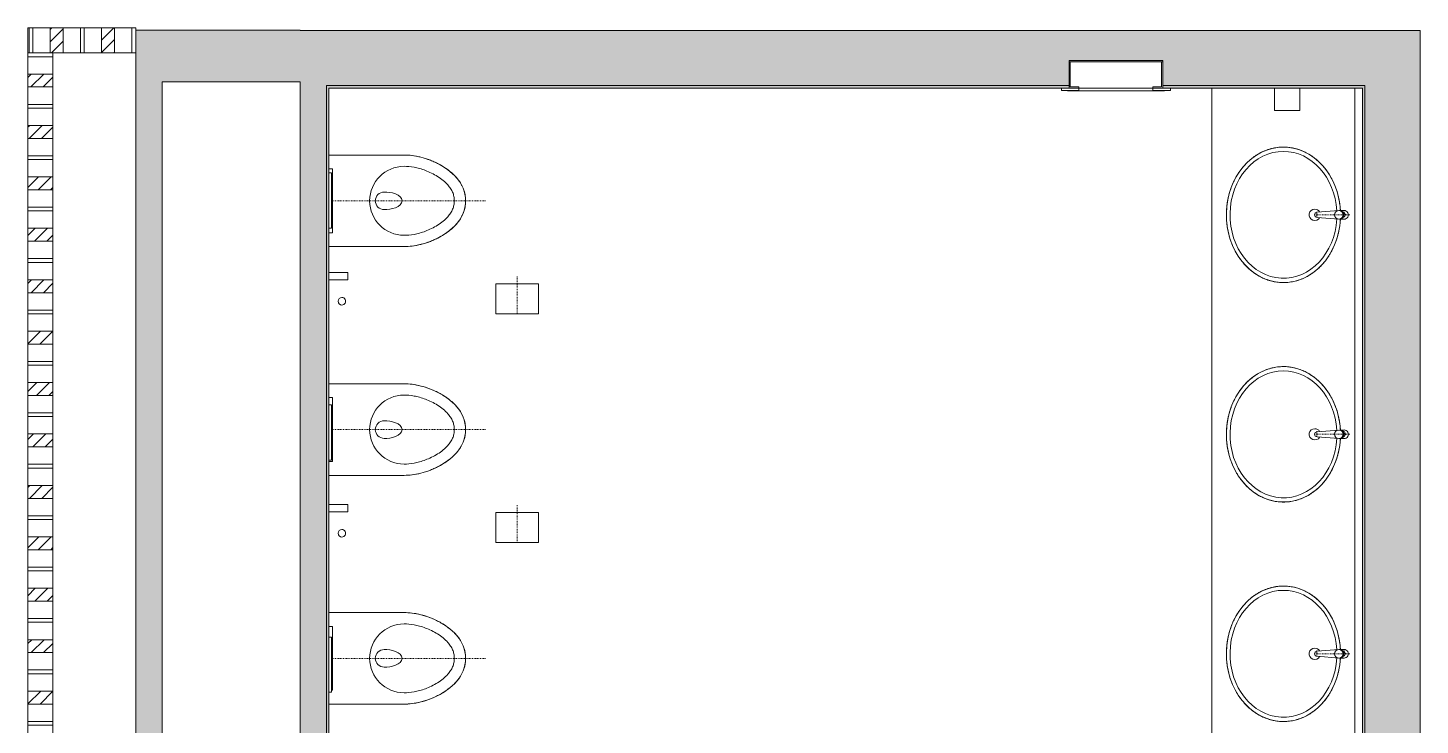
# Model space of a CAD drawing. Header units: millimetres. Extents: x -32090 to 18410, y 18847 to 76047.
# Drawn here: x -10725 to -5175, y 28302 to 31082 of the extents above; entities that cross this region are included whole.
import ezdxf

# ---------------------------------------------------------------- set-up
doc = ezdxf.new("R2010")
doc.units = ezdxf.units.MM
doc.linetypes.add('Dash', pattern=[6.35, 3.175, -3.175])
for name, color, linetype, lineweight in [('A-GLAZ-CURT', 52, 'Continuous', 5), ('A-GLAZ-CWMG', 51, 'Continuous', 5), ('A-WALL', 113, 'Continuous', 5), ('A-WALL-PATT', 111, 'Continuous', 5), ('P-SANR-FIXT', 6, 'Continuous', 5), ('P-SANR-FIXT-HDLN', 131, 'Dash', 5)]:
    doc.layers.add(name, color=color, linetype=linetype, lineweight=lineweight)

# ---------------------------------------------------------------- blocks, each defined once
blk = doc.blocks.new('TOTO-WC-WH - TOILET-V31-1st Traffic Floor Plan - Pedestrian')
at = {"layer": 'P-SANR-FIXT', "color": 7}
for p, q in [((-182.5, -300), (-182.5, 0)), ((-182.5, 0), (-182.5, -300)), ((-127.5, -11), (-127.5, -15)), ((127.5, -15), (-127.5, -15)), ((127.5, -15), (127.5, 0)), ((182.5, 0), (182.5, -300)), ((182.5, 0), (182.5, -300))]:
    blk.add_line(p, q, dxfattribs=at)
for centre, radius in [((0, -300), 137.5), ((0, -220.2), 35)]:
    blk.add_arc(centre, radius, 360, 180, dxfattribs=at)
for points, knots in [([(-35, -220.2), (-36, -233.8), (-30.7, -267.6), (-12.3, -292), (0, -292)], [0, 0, 0, 0, 0.0856719, 0.1699366, 0.1699366, 0.1699366, 0.1699366]), ([(35, -220.2), (36, -233.8), (30.7, -267.6), (12.3, -292), (0, -292)], [0, 0, 0, 0, 0.0856719, 0.1699366, 0.1699366, 0.1699366, 0.1699366]), ([(0, -545), (-8.6, -544.9), (-25, -543.5), (-43.9, -538), (-58, -531.9), (-68.1, -526.5), (-77.7, -520.3), (-89.9, -511.2), (-104, -498.3), (-119, -481), (-132.3, -462.4), (-143.9, -443.1), (-153.7, -423.7), (-164.7, -398.1), (-174.6, -366.9), (-181.2, -331.6), (-182.5, -310.1), (-182.5, -300)], [-1, -1, -1, -1, -0.9375, -0.875, -0.84375, -0.8125, -0.78125, -0.75, -0.6875, -0.625, -0.5625, -0.5, -0.4375, -0.375, -0.25, -0.125, 0, 0, 0, 0]), ([(-182.5, -300), (-182.5, -338.1), (-163, -438.6), (-72.5, -545), (0, -545)], [0, 0, 0, 0, 0.3064, 0.6503698, 0.6503698, 0.6503698, 0.6503698]), ([(-137.5, -300), (-137.5, -311.9), (-135.8, -332), (-129, -361.7), (-121.4, -385), (-111, -409.1), (-97.6, -433.6), (-81.6, -456.1), (-65.1, -473.5), (-49.1, -485.8), (-34, -493.8), (-18.1, -498.8), (-6.3, -500), (0, -500)], [0, 0, 0, 0, 0.118249, 0.1773736, 0.2364981, 0.2956226, 0.3547471, 0.4138717, 0.4729962, 0.5173396, 0.561683, 0.6060264, 0.6503698, 0.6503698, 0.6503698, 0.6503698]), ([(182.5, -300), (182.5, -310.1), (181.2, -331.6), (174.6, -366.9), (164.7, -398.1), (153.7, -423.7), (143.9, -443.1), (132.3, -462.4), (119, -481), (104, -498.3), (89.9, -511.2), (77.7, -520.3), (68.1, -526.5), (58, -531.9), (43.9, -538), (25, -543.5), (8.6, -544.9), (0, -545)], [-1, -1, -1, -1, -0.875, -0.75, -0.625, -0.5625, -0.5, -0.4375, -0.375, -0.3125, -0.25, -0.21875, -0.1875, -0.15625, -0.125, -0.0625, 0, 0, 0, 0]), ([(137.5, -300), (137.5, -311.9), (135.8, -332), (129, -361.7), (121.4, -385), (111, -409.1), (97.6, -433.6), (81.6, -456.1), (65.1, -473.5), (49.1, -485.8), (34, -493.8), (18.1, -498.8), (6.3, -500), (0, -500)], [0, 0, 0, 0, 0.118249, 0.1773736, 0.2364981, 0.2956226, 0.3547471, 0.4138717, 0.4729962, 0.5173396, 0.561683, 0.6060264, 0.6503698, 0.6503698, 0.6503698, 0.6503698]), ([(182.5, -300), (182.5, -338.1), (163, -438.6), (72.5, -545), (0, -545)], [0, 0, 0, 0, 0.3064, 0.6503698, 0.6503698, 0.6503698, 0.6503698])]:
    blk.add_open_spline(points, degree=3, knots=knots, dxfattribs=at)
at = {"layer": 'P-SANR-FIXT-HDLN', "color": 7}
blk.add_line((0, -625), (0, -11), dxfattribs=at)
blk = doc.blocks.new('TOTO-WC-WH - TOILET-V29-1st Traffic Floor Plan - Pedestrian')
at = {"layer": 'P-SANR-FIXT', "color": 7}
for p, q in [((-182.5, -300), (-182.5, 0)), ((-182.5, 0), (-182.5, -300)), ((-127.5, 0), (-127.5, -15)), ((127.5, -15), (-127.5, -15)), ((127.5, -15), (127.5, 0)), ((182.5, 0), (182.5, -300)), ((182.5, 0), (182.5, -300))]:
    blk.add_line(p, q, dxfattribs=at)
for centre, radius in [((0, -300), 137.5), ((0, -220.2), 35)]:
    blk.add_arc(centre, radius, 360, 180, dxfattribs=at)
for points, knots in [([(-35, -220.2), (-36, -233.8), (-30.7, -267.6), (-12.3, -292), (0, -292)], [0, 0, 0, 0, 0.0856719, 0.1699366, 0.1699366, 0.1699366, 0.1699366]), ([(35, -220.2), (36, -233.8), (30.7, -267.6), (12.3, -292), (0, -292)], [0, 0, 0, 0, 0.0856719, 0.1699366, 0.1699366, 0.1699366, 0.1699366]), ([(0, -545), (-8.6, -544.9), (-25, -543.5), (-43.9, -538), (-58, -531.9), (-68.1, -526.5), (-77.7, -520.3), (-89.9, -511.2), (-104, -498.3), (-119, -481), (-132.3, -462.4), (-143.9, -443.1), (-153.7, -423.7), (-164.7, -398.1), (-174.6, -366.9), (-181.2, -331.6), (-182.5, -310.1), (-182.5, -300)], [-1, -1, -1, -1, -0.9375, -0.875, -0.84375, -0.8125, -0.78125, -0.75, -0.6875, -0.625, -0.5625, -0.5, -0.4375, -0.375, -0.25, -0.125, 0, 0, 0, 0]), ([(-182.5, -300), (-182.5, -338.1), (-163, -438.6), (-72.5, -545), (0, -545)], [0, 0, 0, 0, 0.3064, 0.6503698, 0.6503698, 0.6503698, 0.6503698]), ([(-137.5, -300), (-137.5, -311.9), (-135.8, -332), (-129, -361.7), (-121.4, -385), (-111, -409.1), (-97.6, -433.6), (-81.6, -456.1), (-65.1, -473.5), (-49.1, -485.8), (-34, -493.8), (-18.1, -498.8), (-6.3, -500), (0, -500)], [0, 0, 0, 0, 0.118249, 0.1773736, 0.2364981, 0.2956226, 0.3547471, 0.4138717, 0.4729962, 0.5173396, 0.561683, 0.6060264, 0.6503698, 0.6503698, 0.6503698, 0.6503698]), ([(182.5, -300), (182.5, -310.1), (181.2, -331.6), (174.6, -366.9), (164.7, -398.1), (153.7, -423.7), (143.9, -443.1), (132.3, -462.4), (119, -481), (104, -498.3), (89.9, -511.2), (77.7, -520.3), (68.1, -526.5), (58, -531.9), (43.9, -538), (25, -543.5), (8.6, -544.9), (0, -545)], [-1, -1, -1, -1, -0.875, -0.75, -0.625, -0.5625, -0.5, -0.4375, -0.375, -0.3125, -0.25, -0.21875, -0.1875, -0.15625, -0.125, -0.0625, 0, 0, 0, 0]), ([(137.5, -300), (137.5, -311.9), (135.8, -332), (129, -361.7), (121.4, -385), (111, -409.1), (97.6, -433.6), (81.6, -456.1), (65.1, -473.5), (49.1, -485.8), (34, -493.8), (18.1, -498.8), (6.3, -500), (0, -500)], [0, 0, 0, 0, 0.118249, 0.1773736, 0.2364981, 0.2956226, 0.3547471, 0.4138717, 0.4729962, 0.5173396, 0.561683, 0.6060264, 0.6503698, 0.6503698, 0.6503698, 0.6503698]), ([(182.5, -300), (182.5, -338.1), (163, -438.6), (72.5, -545), (0, -545)], [0, 0, 0, 0, 0.3064, 0.6503698, 0.6503698, 0.6503698, 0.6503698])]:
    blk.add_open_spline(points, degree=3, knots=knots, dxfattribs=at)
at = {"layer": 'P-SANR-FIXT-HDLN', "color": 7}
blk.add_line((0, -625), (0, -11), dxfattribs=at)
blk = doc.blocks.new('TRIGGER SPRAY SET - THX20NBPIV-V30-1st Traffic Floor Plan - Pedestrian')
at = {"layer": 'P-SANR-FIXT', "color": 7}
for p, q in [((-15, 75), (-15, 0)), ((15, 0), (15, 75)), ((-15, 0), (15, 0))]:
    blk.add_line(p, q, dxfattribs=at)
for start, end in [(0, 180), (180, 360)]:
    blk.add_arc((-100, 23.4), 15, start, end, dxfattribs=at)
blk = doc.blocks.new('LAVABOR COUNTER1 - COUNTER TOP 1_1 2290-9919445-1st Traffic Floor Plan - Pedestrian')
at = {"layer": 'P-SANR-FIXT', "color": 7}
blk.add_line((-1357.5, -600), (1357.5, -600), dxfattribs=at)
blk = doc.blocks.new('LAVABOR BASIN - LAVABOR BASIN-V32-1st Traffic Floor Plan - Pedestrian')
at = {"layer": 'P-SANR-FIXT', "color": 7}
for start, end in [(180, 59.5284), (120.4749, 180)]:
    blk.add_arc((0, -190), 22.5, start, end, dxfattribs=at)
for major_axis, ratio, start_param, end_param in [((-270, 0), 0.842593, 4.776434, 6.283185), ((270, 0), 0.842593, 3.141593, 7.789937), ((-253, 0), 0.841897, 4.777915, 6.283185), ((253, 0), 0.841897, 3.141593, 7.788532)]:
    blk.add_ellipse((0, -315), major_axis=major_axis, ratio=ratio, start_param=start_param, end_param=end_param, dxfattribs=at)
for points, knots in [([(-17.3, -88), (-21, -88.2), (-28.7, -88.7), (-40.4, -90), (-56.8, -92.4), (-72.9, -95.8), (-88.4, -100), (-103.9, -104.8), (-122.8, -112.1), (-144.2, -122.3), (-161.2, -132.3), (-174.1, -141), (-186.4, -150.1), (-200.9, -162.6), (-214.1, -176), (-223.6, -187.3), (-232.5, -199), (-242.5, -214.3), (-252.4, -233.3), (-260.2, -253.2), (-265.8, -273.4), (-269.2, -294), (-270, -308), (-270, -315)], [0.5203737, 0.5203737, 0.5203737, 0.5203737, 0.5333333, 0.5479167, 0.5625, 0.5916667, 0.60625, 0.6208333, 0.65, 0.6791667, 0.7083333, 0.7229167, 0.7375, 0.7666667, 0.7958333, 0.8104167, 0.825, 0.8541667, 0.8833333, 0.9125, 0.9416667, 0.9708333, 1, 1, 1, 1]), ([(270, -315), (270, -306.9), (269, -291), (265.3, -271.5), (260.9, -256.1), (256.9, -244.7), (252.2, -233.4), (246.8, -222.4), (240.7, -211.7), (233.9, -201.2), (226.5, -191), (218.5, -181.2), (210, -171.8), (200.7, -162.7), (191, -154), (180.7, -145.9), (170, -138.2), (158.8, -130.9), (147.1, -124.1), (135.1, -117.9), (122.7, -112.2), (109.9, -107.1), (96.7, -102.5), (83.5, -98.5), (70, -95.2), (56.2, -92.4), (42.2, -90.2), (29.3, -88.8), (21, -88.2), (17.3, -88)], [0, 0, 0, 0, 0.0333333, 0.0666667, 0.0833333, 0.1, 0.1166667, 0.1333333, 0.15, 0.1666667, 0.1833333, 0.2, 0.2166667, 0.2333333, 0.25, 0.2666667, 0.2833333, 0.3, 0.3166667, 0.3333333, 0.35, 0.3666667, 0.3833333, 0.4, 0.4166667, 0.4333333, 0.45, 0.4666667, 0.4796263, 0.4796263, 0.4796263, 0.4796263]), ([(-270, -315), (-270, -323.1), (-269, -339), (-265.3, -358.5), (-260.9, -373.9), (-256.9, -385.3), (-252.2, -396.6), (-246.8, -407.6), (-240.7, -418.3), (-233.9, -428.8), (-226.5, -439), (-218.5, -448.8), (-210, -458.2), (-200.7, -467.3), (-191, -476), (-180.7, -484.1), (-170, -491.8), (-158.8, -499.1), (-147.1, -505.9), (-135.1, -512.1), (-122.7, -517.8), (-109.9, -522.9), (-96.7, -527.5), (-83.5, -531.5), (-70, -534.8), (-56.2, -537.6), (-42.2, -539.8), (-28.2, -541.4), (-14.2, -542.3), (0, -542.6), (14.2, -542.3), (27.7, -541.4), (40.4, -540), (56.8, -537.6), (72.9, -534.2), (88.4, -530), (103.9, -525.2), (122.8, -517.9), (144.2, -507.7), (161.2, -497.7), (174.1, -489), (186.4, -479.9), (200.9, -467.4), (214.1, -454), (223.6, -442.7), (232.5, -431), (242.5, -415.7), (252.4, -396.7), (260.2, -376.8), (265.8, -356.6), (269.2, -336), (270, -322), (270, -315)], [0, 0, 0, 0, 0.033333, 0.066667, 0.083333, 0.1, 0.116667, 0.133333, 0.15, 0.166667, 0.183333, 0.2, 0.216667, 0.233333, 0.25, 0.266667, 0.283333, 0.3, 0.316667, 0.333333, 0.35, 0.366667, 0.383333, 0.4, 0.416667, 0.433333, 0.45, 0.466667, 0.483333, 0.5, 0.516667, 0.533333, 0.547917, 0.5625, 0.591667, 0.60625, 0.620833, 0.65, 0.679167, 0.708333, 0.722917, 0.7375, 0.766667, 0.795833, 0.810417, 0.825, 0.854167, 0.883333, 0.9125, 0.941667, 0.970833, 1, 1, 1, 1])]:
    blk.add_open_spline(points, degree=3, knots=knots, dxfattribs=at)
blk = doc.blocks.new('LAVABOR BASIN - LAVABOR BASIN-V33-1st Traffic Floor Plan - Pedestrian')
at = {"layer": 'P-SANR-FIXT', "color": 7}
for start, end in [(180, 59.5286), (120.4747, 180)]:
    blk.add_arc((0, -190), 22.5, start, end, dxfattribs=at)
for major_axis, ratio, start_param, end_param in [((-270, 0), 0.842593, 4.776434, 6.283185), ((270, 0), 0.842593, 3.141593, 7.789937), ((-253, 0), 0.841897, 4.777914, 6.283185), ((253, 0), 0.841897, 3.141593, 7.788532)]:
    blk.add_ellipse((0, -315), major_axis=major_axis, ratio=ratio, start_param=start_param, end_param=end_param, dxfattribs=at)
for points, knots in [([(-17.3, -88), (-21, -88.2), (-28.7, -88.7), (-40.4, -90), (-56.8, -92.4), (-72.9, -95.8), (-88.4, -100), (-103.9, -104.8), (-122.8, -112.1), (-144.2, -122.3), (-161.2, -132.3), (-174.1, -141), (-186.4, -150.1), (-200.9, -162.6), (-214.1, -176), (-223.6, -187.3), (-232.5, -199), (-242.5, -214.3), (-252.4, -233.3), (-260.2, -253.2), (-265.8, -273.4), (-269.2, -294), (-270, -308), (-270, -315)], [0.5203737, 0.5203737, 0.5203737, 0.5203737, 0.5333333, 0.5479167, 0.5625, 0.5916667, 0.60625, 0.6208333, 0.65, 0.6791667, 0.7083333, 0.7229167, 0.7375, 0.7666667, 0.7958333, 0.8104167, 0.825, 0.8541667, 0.8833333, 0.9125, 0.9416667, 0.9708333, 1, 1, 1, 1]), ([(270, -315), (270, -306.9), (269, -291), (265.3, -271.5), (260.9, -256.1), (256.9, -244.7), (252.2, -233.4), (246.8, -222.4), (240.7, -211.7), (233.9, -201.2), (226.5, -191), (218.5, -181.2), (210, -171.8), (200.7, -162.7), (191, -154), (180.7, -145.9), (170, -138.2), (158.8, -130.9), (147.1, -124.1), (135.1, -117.9), (122.7, -112.2), (109.9, -107.1), (96.7, -102.5), (83.5, -98.5), (70, -95.2), (56.2, -92.4), (42.2, -90.2), (29.3, -88.8), (21, -88.2), (17.3, -88)], [0, 0, 0, 0, 0.0333333, 0.0666667, 0.0833333, 0.1, 0.1166667, 0.1333333, 0.15, 0.1666667, 0.1833333, 0.2, 0.2166667, 0.2333333, 0.25, 0.2666667, 0.2833333, 0.3, 0.3166667, 0.3333333, 0.35, 0.3666667, 0.3833333, 0.4, 0.4166667, 0.4333333, 0.45, 0.4666667, 0.4796263, 0.4796263, 0.4796263, 0.4796263]), ([(-270, -315), (-270, -323.1), (-269, -339), (-265.3, -358.5), (-260.9, -373.9), (-256.9, -385.3), (-252.2, -396.6), (-246.8, -407.6), (-240.7, -418.3), (-233.9, -428.8), (-226.5, -439), (-218.5, -448.8), (-210, -458.2), (-200.7, -467.3), (-191, -476), (-180.7, -484.1), (-170, -491.8), (-158.8, -499.1), (-147.1, -505.9), (-135.1, -512.1), (-122.7, -517.8), (-109.9, -522.9), (-96.7, -527.5), (-83.5, -531.5), (-70, -534.8), (-56.2, -537.6), (-42.2, -539.8), (-28.2, -541.4), (-14.2, -542.3), (0, -542.6), (14.2, -542.3), (27.7, -541.4), (40.4, -540), (56.8, -537.6), (72.9, -534.2), (88.4, -530), (103.9, -525.2), (122.8, -517.9), (144.2, -507.7), (161.2, -497.7), (174.1, -489), (186.4, -479.9), (200.9, -467.4), (214.1, -454), (223.6, -442.7), (232.5, -431), (242.5, -415.7), (252.4, -396.7), (260.2, -376.8), (265.8, -356.6), (269.2, -336), (270, -322), (270, -315)], [0, 0, 0, 0, 0.033333, 0.066667, 0.083333, 0.1, 0.116667, 0.133333, 0.15, 0.166667, 0.183333, 0.2, 0.216667, 0.233333, 0.25, 0.266667, 0.283333, 0.3, 0.316667, 0.333333, 0.35, 0.366667, 0.383333, 0.4, 0.416667, 0.433333, 0.45, 0.466667, 0.483333, 0.5, 0.516667, 0.533333, 0.547917, 0.5625, 0.591667, 0.60625, 0.620833, 0.65, 0.679167, 0.708333, 0.722917, 0.7375, 0.766667, 0.795833, 0.810417, 0.825, 0.854167, 0.883333, 0.9125, 0.941667, 0.970833, 1, 1, 1, 1])]:
    blk.add_open_spline(points, degree=3, knots=knots, dxfattribs=at)
blk = doc.blocks.new('MIRROR - MIRROR 5_1-9157600-1st Traffic Floor Plan - Pedestrian')
at = {"layer": 'P-SANR-FIXT', "color": 7}
for p, q in [((-1357.5, 0), (1357.5, 0)), ((-1357.5, 0), (-1357.5, -30)), ((1357.5, -30), (1357.5, 0)), ((1357.5, -30), (-1357.5, -30))]:
    blk.add_line(p, q, dxfattribs=at)
blk = doc.blocks.new('SOAP DISPENSER - LT764-8453153-1st Traffic Floor Plan - Pedestrian')
at = {"layer": 'P-SANR-FIXT', "color": 7}
for p, q in [((-50, 0), (-50, -90)), ((50, -90), (50, 0)), ((-50, -90), (50, -90))]:
    blk.add_line(p, q, dxfattribs=at)
blk = doc.blocks.new('TOILET PAPER DISPENSER1 - DS708PAS-V34-1st Traffic Floor Plan - Pedestrian')
at = {"layer": 'P-SANR-FIXT', "color": 7}
for p, q in [((85, 0), (-85, 0)), ((-85, 0), (-85, -120)), ((-85, -120), (-85, 0)), ((-85, 0), (85, 0)), ((85, -120), (85, 0)), ((85, 0), (85, -120)), ((-85, -120), (85, -120)), ((85, -120), (-85, -120))]:
    blk.add_line(p, q, dxfattribs=at)
at = {"layer": 'P-SANR-FIXT-HDLN', "color": 7}
blk.add_line((0, 0), (0, -150), dxfattribs=at)
blk = doc.blocks.new('TOWEL AND WASTE 1 - towel_dwg-11893426-1st Traffic Floor Plan - Pedestrian')
at = {"layer": 'P-SANR-FIXT', "color": 7, "flags": 128}
blk.add_lwpolyline([(32597.9, 0), (32984.9, 0), (32597.9, 0)], dxfattribs=at)
blk.add_lwpolyline([(32597.9, 0), (32984.9, 0), (32597.9, 0)], dxfattribs=at)
blk = doc.blocks.new('TOWEL AND WASTE 1 - Towel And Waste-13_1-11893429-1st Traffic Floor Plan - Pedestrian')
at = {"layer": 'P-SANR-FIXT', "color": 7}
for p, q in [((-92.5, 15), (-92.5, 5)), ((-22.5, 15), (-92.5, 15)), ((-92.5, 5), (-62, 5)), ((-62, 5), (-62, -104.9)), ((-62, 5), (312, 5)), ((-62, -99.9), (-62, 5)), ((-57, 0), (-22.5, 0)), ((-57, -99.9), (-57, 0)), ((-22.5, 0), (-22.5, 15)), ((272.5, 15), (272.5, 0)), ((342.5, 15), (272.5, 15)), ((272.5, 0), (307, 0)), ((307, 0), (307, -99.9)), ((312, 5), (342.5, 5)), ((312, -104.9), (312, 5)), ((312, 5), (312, -99.9)), ((342.5, 5), (342.5, 15)), ((312, -99.9), (-62, -99.9)), ((-62, -104.9), (312, -104.9)), ((307, -99.9), (-57, -99.9))]:
    blk.add_line(p, q, dxfattribs=at)
blk.add_blockref('TOWEL AND WASTE 1 - towel_dwg-11893426-1st Traffic Floor Plan - Pedestrian', (-32666.4, 16))
blk = doc.blocks.new('voi nuoc 1 - BASIN TAP 1-9740867-1st Traffic Floor Plan - Pedestrian')
at = {"layer": 'P-SANR-FIXT', "color": 7}
for p, q in [((-17.2, -23.4), (-17.2, -44.2)), ((-17.2, -44.2), (-17.2, -23.4)), ((-17.2, -44.2), (-10, -131.2)), ((-10, -131.2), (-17.2, -44.2)), ((10, -131.2), (17.3, -44.2)), ((10, -131.2), (17.3, -44.2)), ((17.3, -44.2), (17.3, -23.4)), ((17.3, -44.2), (17.3, -23.4))]:
    blk.add_line(p, q, dxfattribs=at)
for centre, radius, start, end in [((0, -23.4), 17.3, 360, 180), ((0, -23.4), 17.3, 360, 180), ((0, -131.2), 10, 180, 360), ((0, -131.2), 10, 180, 360)]:
    blk.add_arc(centre, radius, start, end, dxfattribs=at)
blk.add_ellipse((0, -40.4), major_axis=(17.2, 0), ratio=0.965926, start_param=0, end_param=3.141593, dxfattribs=at)
blk.add_ellipse((0, -44.2), major_axis=(17.2, 0), ratio=0.965926, dxfattribs=at)
at = {"layer": 'P-SANR-FIXT-HDLN', "color": 7}
for p, q in [((0, 0), (0, -143.8)), ((-12.5, -23.4), (12.5, -23.4)), ((-12.5, -131.3), (12.5, -131.3))]:
    blk.add_line(p, q, dxfattribs=at)
blk.add_circle((0, -23.4), 6.5, dxfattribs=at)
blk = doc.blocks.new('TOTO-FLUSH PANEL - MB005DG-9740856-1st Traffic Floor Plan - Pedestrian')
at = {"layer": 'P-SANR-FIXT', "color": 7}
for p, q in [((110, -11), (110, 0)), ((-110, 0), (-110, -11)), ((110, -11), (-110, -11))]:
    blk.add_line(p, q, dxfattribs=at)
blk = doc.blocks.new('TOTO-FLUSH PANEL - MB005DG-V51-1st Traffic Floor Plan - Pedestrian')
at = {"layer": 'P-SANR-FIXT', "color": 7}
for p, q in [((-110, 0), (-110, -11)), ((110, -11), (110, 0)), ((110, -11), (-110, -11))]:
    blk.add_line(p, q, dxfattribs=at)
blk = doc.blocks.new('X Block - X Block-V454-1st Traffic Floor Plan - Pedestrian')
at = {"layer": 'A-GLAZ-CURT'}
h = blk.add_hatch(dxfattribs=at)
h.set_pattern_fill('FP_439', color=256, style=0, pattern_type=2)
h.set_pattern_definition([(315, (-28214.496, -10674.92), (24.748737, 24.748737), [])])
h.paths.add_polyline_path([(18.3, 50), (-33.3, 50), (-33.3, -50), (18.3, -50)])
for p, q in [((-102.5, 50), (-102.5, -50)), ((-102.5, 50), (-33.3, 50)), ((18.3, 50), (-33.3, 50)), ((-33.3, 50), (-33.3, -50)), ((18.3, -50), (18.3, 50)), ((18.3, 50), (87.5, 50)), ((87.5, 50), (87.5, -50)), ((-33.3, -50), (-102.5, -50)), ((-33.3, -50), (18.3, -50)), ((87.5, -50), (18.3, -50))]:
    blk.add_line(p, q, dxfattribs=at)
blk = doc.blocks.new('X Block - X Block-V455-1st Traffic Floor Plan - Pedestrian')
at = {"layer": 'A-GLAZ-CURT'}
h = blk.add_hatch(dxfattribs=at)
h.set_pattern_fill('FP_440', color=256, style=0, pattern_type=2)
h.set_pattern_definition([(315, (-28419.496, -10674.92), (24.748737, 24.748737), [])])
h.paths.add_polyline_path([(18.3, 50), (-33.3, 50), (-33.3, -50), (18.3, -50)])
for p, q in [((-102.5, 50), (-102.5, -50)), ((-102.5, 50), (-33.3, 50)), ((18.3, 50), (-33.3, 50)), ((-33.3, 50), (-33.3, -50)), ((18.3, -50), (18.3, 50)), ((18.3, 50), (87.5, 50)), ((87.5, 50), (87.5, -50)), ((-33.3, -50), (-102.5, -50)), ((-33.3, -50), (18.3, -50)), ((87.5, -50), (18.3, -50))]:
    blk.add_line(p, q, dxfattribs=at)
blk = doc.blocks.new('X Block - X Block-V456-1st Traffic Floor Plan - Pedestrian')
at = {"layer": 'A-GLAZ-CURT'}
h = blk.add_hatch(dxfattribs=at)
h.set_pattern_fill('FP_441', color=256, style=0, pattern_type=2)
h.set_pattern_definition([(315, (-28624.496, -10674.92), (24.748737, 24.748737), [])])
h.paths.add_polyline_path([(18.3, 50), (-33.3, 50), (-33.3, -50), (18.3, -50)])
for p, q in [((-102.5, 50), (-102.5, -50)), ((-102.5, 50), (-33.3, 50)), ((18.3, 50), (-33.3, 50)), ((-33.3, 50), (-33.3, -50)), ((18.3, -50), (18.3, 50)), ((18.3, 50), (87.5, 50)), ((87.5, 50), (87.5, -50)), ((-33.3, -50), (-102.5, -50)), ((-33.3, -50), (18.3, -50)), ((87.5, -50), (18.3, -50))]:
    blk.add_line(p, q, dxfattribs=at)
blk = doc.blocks.new('X Block - X Block-V457-1st Traffic Floor Plan - Pedestrian')
at = {"layer": 'A-GLAZ-CURT'}
h = blk.add_hatch(dxfattribs=at)
h.set_pattern_fill('FP_442', color=256, style=0, pattern_type=2)
h.set_pattern_definition([(315, (-28829.496, -10674.92), (24.748737, 24.748737), [])])
h.paths.add_polyline_path([(18.3, 50), (-33.3, 50), (-33.3, -50), (18.3, -50)])
for p, q in [((-102.5, 50), (-102.5, -50)), ((-102.5, 50), (-33.3, 50)), ((18.3, 50), (-33.3, 50)), ((-33.3, 50), (-33.3, -50)), ((18.3, -50), (18.3, 50)), ((18.3, 50), (87.5, 50)), ((87.5, 50), (87.5, -50)), ((-33.3, -50), (-102.5, -50)), ((-33.3, -50), (18.3, -50)), ((87.5, -50), (18.3, -50))]:
    blk.add_line(p, q, dxfattribs=at)
blk = doc.blocks.new('X Block - X Block-V458-1st Traffic Floor Plan - Pedestrian')
at = {"layer": 'A-GLAZ-CURT'}
h = blk.add_hatch(dxfattribs=at)
h.set_pattern_fill('FP_443', color=256, style=0, pattern_type=2)
h.set_pattern_definition([(315, (-29034.496, -10674.92), (24.748737, 24.748737), [])])
h.paths.add_polyline_path([(18.3, 50), (-33.3, 50), (-33.3, -50), (18.3, -50)])
for p, q in [((-102.5, 50), (-102.5, -50)), ((-102.5, 50), (-33.3, 50)), ((18.3, 50), (-33.3, 50)), ((-33.3, 50), (-33.3, -50)), ((18.3, -50), (18.3, 50)), ((18.3, 50), (87.5, 50)), ((87.5, 50), (87.5, -50)), ((-33.3, -50), (-102.5, -50)), ((-33.3, -50), (18.3, -50)), ((87.5, -50), (18.3, -50))]:
    blk.add_line(p, q, dxfattribs=at)
blk = doc.blocks.new('X Block - X Block-V459-1st Traffic Floor Plan - Pedestrian')
at = {"layer": 'A-GLAZ-CURT'}
h = blk.add_hatch(dxfattribs=at)
h.set_pattern_fill('FP_444', color=256, style=0, pattern_type=2)
h.set_pattern_definition([(315, (-29239.496, -10674.92), (24.748737, 24.748737), [])])
h.paths.add_polyline_path([(18.3, 50), (-33.3, 50), (-33.3, -50), (18.3, -50)])
for p, q in [((-102.5, 50), (-102.5, -50)), ((-102.5, 50), (-33.3, 50)), ((18.3, 50), (-33.3, 50)), ((-33.3, 50), (-33.3, -50)), ((18.3, -50), (18.3, 50)), ((18.3, 50), (87.5, 50)), ((87.5, 50), (87.5, -50)), ((-33.3, -50), (-102.5, -50)), ((-33.3, -50), (18.3, -50)), ((87.5, -50), (18.3, -50))]:
    blk.add_line(p, q, dxfattribs=at)
blk = doc.blocks.new('X Block - X Block-V460-1st Traffic Floor Plan - Pedestrian')
at = {"layer": 'A-GLAZ-CURT'}
h = blk.add_hatch(dxfattribs=at)
h.set_pattern_fill('FP_445', color=256, style=0, pattern_type=2)
h.set_pattern_definition([(315, (-29444.496, -10674.92), (24.748737, 24.748737), [])])
h.paths.add_polyline_path([(-33.3, 50), (-33.3, -50), (18.3, -50), (18.3, 50)])
for p, q in [((-102.5, 50), (-102.5, -50)), ((-102.5, 50), (-33.3, 50)), ((18.3, 50), (-33.3, 50)), ((-33.3, 50), (-33.3, -50)), ((18.3, -50), (18.3, 50)), ((18.3, 50), (87.5, 50)), ((87.5, 50), (87.5, -50)), ((-33.3, -50), (-102.5, -50)), ((-33.3, -50), (18.3, -50)), ((87.5, -50), (18.3, -50))]:
    blk.add_line(p, q, dxfattribs=at)
blk = doc.blocks.new('X Block - X Block-V461-1st Traffic Floor Plan - Pedestrian')
at = {"layer": 'A-GLAZ-CURT'}
h = blk.add_hatch(dxfattribs=at)
h.set_pattern_fill('FP_446', color=256, style=0, pattern_type=2)
h.set_pattern_definition([(315, (-29649.496, -10674.92), (24.748737, 24.748737), [])])
h.paths.add_polyline_path([(18.3, 50), (-33.3, 50), (-33.3, -50), (18.3, -50)])
for p, q in [((-102.5, 50), (-102.5, -50)), ((-102.5, 50), (-33.3, 50)), ((18.3, 50), (-33.3, 50)), ((-33.3, 50), (-33.3, -50)), ((18.3, -50), (18.3, 50)), ((18.3, 50), (87.5, 50)), ((87.5, 50), (87.5, -50)), ((-33.3, -50), (-102.5, -50)), ((-33.3, -50), (18.3, -50)), ((87.5, -50), (18.3, -50))]:
    blk.add_line(p, q, dxfattribs=at)
blk = doc.blocks.new('X Block - X Block-V462-1st Traffic Floor Plan - Pedestrian')
at = {"layer": 'A-GLAZ-CURT'}
h = blk.add_hatch(dxfattribs=at)
h.set_pattern_fill('FP_447', color=256, style=0, pattern_type=2)
h.set_pattern_definition([(315, (-29854.496, -10674.92), (24.748737, 24.748737), [])])
h.paths.add_polyline_path([(18.3, 50), (-33.3, 50), (-33.3, -50), (18.3, -50)])
for p, q in [((-102.5, 50), (-102.5, -50)), ((-102.5, 50), (-33.3, 50)), ((18.3, 50), (-33.3, 50)), ((-33.3, 50), (-33.3, -50)), ((18.3, -50), (18.3, 50)), ((18.3, 50), (87.5, 50)), ((87.5, 50), (87.5, -50)), ((-33.3, -50), (-102.5, -50)), ((-33.3, -50), (18.3, -50)), ((87.5, -50), (18.3, -50))]:
    blk.add_line(p, q, dxfattribs=at)
blk = doc.blocks.new('X Block - X Block-V463-1st Traffic Floor Plan - Pedestrian')
at = {"layer": 'A-GLAZ-CURT'}
h = blk.add_hatch(dxfattribs=at)
h.set_pattern_fill('FP_448', color=256, style=0, pattern_type=2)
h.set_pattern_definition([(315, (-30059.496, -10674.92), (24.748737, 24.748737), [])])
h.paths.add_polyline_path([(-33.3, -50), (18.3, -50), (18.3, 50), (-33.3, 50)])
for p, q in [((-102.5, 50), (-102.5, -50)), ((-102.5, 50), (-33.3, 50)), ((18.3, 50), (-33.3, 50)), ((-33.3, 50), (-33.3, -50)), ((18.3, -50), (18.3, 50)), ((18.3, 50), (87.5, 50)), ((87.5, 50), (87.5, -50)), ((-33.3, -50), (-102.5, -50)), ((-33.3, -50), (18.3, -50)), ((87.5, -50), (18.3, -50))]:
    blk.add_line(p, q, dxfattribs=at)
blk = doc.blocks.new('X Block - X Block-V464-1st Traffic Floor Plan - Pedestrian')
at = {"layer": 'A-GLAZ-CURT'}
h = blk.add_hatch(dxfattribs=at)
h.set_pattern_fill('FP_449', color=256, style=0, pattern_type=2)
h.set_pattern_definition([(315, (-30264.496, -10674.92), (24.748737, 24.748737), [])])
h.paths.add_polyline_path([(18.3, 50), (-33.3, 50), (-33.3, -50), (18.3, -50)])
for p, q in [((-102.5, 50), (-102.5, -50)), ((-102.5, 50), (-33.3, 50)), ((18.3, 50), (-33.3, 50)), ((-33.3, 50), (-33.3, -50)), ((18.3, -50), (18.3, 50)), ((18.3, 50), (87.5, 50)), ((87.5, 50), (87.5, -50)), ((-33.3, -50), (-102.5, -50)), ((-33.3, -50), (18.3, -50)), ((87.5, -50), (18.3, -50))]:
    blk.add_line(p, q, dxfattribs=at)
blk = doc.blocks.new('X Block - X Block-V465-1st Traffic Floor Plan - Pedestrian')
at = {"layer": 'A-GLAZ-CURT'}
h = blk.add_hatch(dxfattribs=at)
h.set_pattern_fill('FP_450', color=256, style=0, pattern_type=2)
h.set_pattern_definition([(315, (-30469.496, -10674.92), (24.748737, 24.748737), [])])
h.paths.add_polyline_path([(18.3, 50), (-33.3, 50), (-33.3, -50), (18.3, -50)])
for p, q in [((-102.5, 50), (-102.5, -50)), ((-102.5, 50), (-33.3, 50)), ((18.3, 50), (-33.3, 50)), ((-33.3, 50), (-33.3, -50)), ((18.3, -50), (18.3, 50)), ((18.3, 50), (87.5, 50)), ((87.5, 50), (87.5, -50)), ((-33.3, -50), (-102.5, -50)), ((-33.3, -50), (18.3, -50)), ((87.5, -50), (18.3, -50))]:
    blk.add_line(p, q, dxfattribs=at)
blk = doc.blocks.new('X Block - X Block-V466-1st Traffic Floor Plan - Pedestrian')
at = {"layer": 'A-GLAZ-CURT'}
h = blk.add_hatch(dxfattribs=at)
h.set_pattern_fill('FP_451', color=256, style=0, pattern_type=2)
h.set_pattern_definition([(315, (-30674.496, -10674.92), (24.748737, 24.748737), [])])
h.paths.add_polyline_path([(18.3, 50), (-33.3, 50), (-33.3, -50), (18.3, -50)])
for p, q in [((-102.5, 50), (-102.5, -50)), ((-102.5, 50), (-33.3, 50)), ((18.3, 50), (-33.3, 50)), ((-33.3, 50), (-33.3, -50)), ((18.3, -50), (18.3, 50)), ((18.3, 50), (87.5, 50)), ((87.5, 50), (87.5, -50)), ((-33.3, -50), (-102.5, -50)), ((-33.3, -50), (18.3, -50)), ((87.5, -50), (18.3, -50))]:
    blk.add_line(p, q, dxfattribs=at)
blk = doc.blocks.new('X Block - X Block-V467-1st Traffic Floor Plan - Pedestrian')
at = {"layer": 'A-GLAZ-CURT'}
h = blk.add_hatch(dxfattribs=at)
h.set_pattern_fill('FP_452', color=256, style=0, pattern_type=2)
h.set_pattern_definition([(315, (-30871.996, -10674.92), (24.748737, 24.748737), [])])
h.paths.add_polyline_path([(25.8, 50), (-25.8, 50), (-25.8, -50), (25.8, -50)])
for p, q in [((-95, 50), (-95, -50)), ((-95, 50), (-25.8, 50)), ((25.8, 50), (-25.8, 50)), ((-25.8, 50), (-25.8, -50)), ((25.8, -50), (25.8, 50)), ((25.8, 50), (95, 50)), ((-25.8, -50), (-95, -50)), ((-25.8, -50), (25.8, -50)), ((95, -50), (25.8, -50))]:
    blk.add_line(p, q, dxfattribs=at)
blk = doc.blocks.new('Rectangular Mullion - 15 x 100mm-10623208-1st Traffic Floor Plan - Pedestrian')
at = {"layer": 'A-GLAZ-CWMG'}
for p, q in [((-15, 50), (0, 50)), ((-15, -50), (-15, 50)), ((0, 50), (0, -50)), ((0, -50), (-15, -50))]:
    blk.add_line(p, q, dxfattribs=at)
blk = doc.blocks.new('Rectangular Mullion - 15 x 100mm-V155-1st Traffic Floor Plan - Pedestrian')
at = {"layer": 'A-GLAZ-CWMG'}
for p, q in [((-23149.9, 65882), (-23134.9, 65882)), ((-23134.9, 65782), (-23149.9, 65782))]:
    blk.add_line(p, q, dxfattribs=at)
blk = doc.blocks.new('X Block - X Block-V468-1st Traffic Floor Plan - Pedestrian')
at = {"layer": 'A-GLAZ-CURT'}
h = blk.add_hatch(dxfattribs=at)
h.set_pattern_fill('FP_453', color=256, style=0, pattern_type=2)
h.set_pattern_definition([(225, (-10412.456, 31031.996), (24.748737, -24.748737), [])])
h.paths.add_polyline_path([(18.3, 50), (-33.3, 50), (-33.3, -50), (18.3, -50)])
for p, q in [((-102.5, 50), (-33.3, 50)), ((18.3, 50), (-33.3, 50)), ((-33.3, 50), (-33.3, -50)), ((18.3, -50), (18.3, 50)), ((18.3, 50), (87.5, 50)), ((87.5, 50), (87.5, -50)), ((-33.3, -50), (-102.5, -50)), ((-33.3, -50), (18.3, -50)), ((87.5, -50), (18.3, -50))]:
    blk.add_line(p, q, dxfattribs=at)
blk = doc.blocks.new('X Block - X Block-V469-1st Traffic Floor Plan - Pedestrian')
at = {"layer": 'A-GLAZ-CURT'}
h = blk.add_hatch(dxfattribs=at)
h.set_pattern_fill('FP_454', color=256, style=0, pattern_type=2)
h.set_pattern_definition([(225, (-10609.956, 31031.996), (24.748737, -24.748737), [])])
h.paths.add_polyline_path([(25.8, 50), (-25.8, 50), (-25.8, -50), (25.8, -50)])
for p, q in [((-95, 50), (-25.8, 50)), ((-95, 50), (-95, -50)), ((25.8, 50), (-25.8, 50)), ((-25.8, 50), (-25.8, -50)), ((25.8, -50), (25.8, 50)), ((-25.8, -50), (-95, -50)), ((-25.8, -50), (25.8, -50)), ((95, -50), (25.8, -50))]:
    blk.add_line(p, q, dxfattribs=at)
blk = doc.blocks.new('Rectangular Mullion - 15 x 100mm-10597013-1st Traffic Floor Plan - Pedestrian')
at = {"layer": 'A-GLAZ-CWMG'}
for p, q in [((-15, 50), (0, 50)), ((-15, -50), (-15, 50)), ((0, 50), (0, -50)), ((0, -50), (-15, -50))]:
    blk.add_line(p, q, dxfattribs=at)
blk = doc.blocks.new('Rectangular Mullion - 15 x 100mm-10597017-1st Traffic Floor Plan - Pedestrian')
at = {"layer": 'A-GLAZ-CWMG'}
for p, q in [((0, 50), (-15, 50)), ((-15, 50), (-15, -50)), ((0, -50), (0, 50)), ((-15, -50), (0, -50))]:
    blk.add_line(p, q, dxfattribs=at)
blk = doc.blocks.new('Rectangular Mullion - 15 x 100mm-10597005-1st Traffic Floor Plan - Pedestrian')
at = {"layer": 'A-GLAZ-CWMG'}
for p, q in [((10435.1, 75103), (10450.1, 75103)), ((10450.1, 75003), (10435.1, 75003))]:
    blk.add_line(p, q, dxfattribs=at)

msp = doc.modelspace()

# ---------------------------------------------------------------- hatches: boundary and pattern name
at = {"layer": 'A-WALL-PATT'}
for points in [[(-10190, 27762), (-10190, 31072.1), (-10295, 31072.1), (-10295, 27762), (-10286.4, 27762)], [(-10190, 31072.1), (-10190, 30867.1), (-9640, 30867.1), (-9640, 31072.1)], [(-9535, 20117), (-9535, 31072), (-9640, 31072), (-9640, 20117), (-9563.7, 20117)], [(-5394.9, 30852), (-5174.9, 30852), (-5174.9, 31072), (-9535, 31072), (-9535, 30852), (-6574.4, 30852), (-6574.4, 30946.9), (-6200.4, 30946.9), (-6200.4, 30852), (-5661.5, 30852)], [(-9535, 24957), (-9525, 24957), (-9525, 30842), (-9535, 30842), (-9535, 24967)], [(-5394.9, 28117), (-5394.9, 30842), (-5404.9, 30842), (-5404.9, 28117)], [(-5174.9, 26557), (-5174.9, 30852), (-5394.9, 30852), (-5394.9, 26557)]]:
    msp.add_hatch(color=256, dxfattribs=at).paths.add_polyline_path(points)
h = msp.add_hatch(color=256, dxfattribs=at)
h.paths.add_polyline_path([(-5394.9, 30842), (-5394.9, 30852), (-6200.4, 30852), (-6200.4, 30842), (-5404.9, 30842)])
h.paths.add_polyline_path([(-9535, 30842), (-6574.4, 30842), (-6574.4, 30852), (-9535, 30852)])

# ---------------------------------------------------------------- linework, layer by layer
at = {"layer": 'A-WALL'}
for p in [(-10724.9, 30982), (-10720, 31082)]:
    msp.add_line(p, (-10724.9, 31082), dxfattribs=at)
at = {"layer": 'A-WALL', "lineweight": 15}
for p, q in [((-10295, 31072.1), (-10295, 27762)), ((-9640, 31072.1), (-10295, 31072.1)), ((-5174.9, 31072), (-9640, 31072)), ((-5174.9, 26557), (-5174.9, 31072)), ((-10190, 27747), (-10190, 30867.1)), ((-10190, 30867.1), (-9640, 30867.1)), ((-9640, 30867.1), (-9640, 20102)), ((-9535, 30852), (-6574.4, 30852)), ((-9535, 24957), (-9535, 30852)), ((-9525, 30842), (-6574.4, 30842)), ((-9525, 26662.9), (-9525, 30842)), ((-6200.4, 30852), (-5394.9, 30852)), ((-6200.4, 30842), (-5434.9, 30842)), ((-5394.9, 28117), (-5394.9, 30852))]:
    msp.add_line(p, q, dxfattribs=at)

# ---------------------------------------------------------------- block references
at = {"layer": 'A-GLAZ-CURT'}
for name, p, rotation in [('X Block - X Block-V469-1st Traffic Floor Plan - Pedestrian', (-10610, 31032), 180), ('X Block - X Block-V468-1st Traffic Floor Plan - Pedestrian', (-10412.5, 31032), 180), ('X Block - X Block-V467-1st Traffic Floor Plan - Pedestrian', (-10674.9, 30872), 89.99999999999991), ('X Block - X Block-V466-1st Traffic Floor Plan - Pedestrian', (-10674.9, 30674.5), 89.99999999999991), ('X Block - X Block-V465-1st Traffic Floor Plan - Pedestrian', (-10674.9, 30469.5), 89.99999999999991), ('X Block - X Block-V464-1st Traffic Floor Plan - Pedestrian', (-10674.9, 30264.5), 89.99999999999991), ('X Block - X Block-V463-1st Traffic Floor Plan - Pedestrian', (-10674.9, 30059.5), 89.99999999999991), ('X Block - X Block-V462-1st Traffic Floor Plan - Pedestrian', (-10674.9, 29854.5), 89.99999999999991), ('X Block - X Block-V461-1st Traffic Floor Plan - Pedestrian', (-10674.9, 29649.5), 89.99999999999991), ('X Block - X Block-V460-1st Traffic Floor Plan - Pedestrian', (-10674.9, 29444.5), 89.99999999999991), ('X Block - X Block-V459-1st Traffic Floor Plan - Pedestrian', (-10674.9, 29239.5), 89.99999999999991), ('X Block - X Block-V458-1st Traffic Floor Plan - Pedestrian', (-10674.9, 29034.5), 89.99999999999991), ('X Block - X Block-V457-1st Traffic Floor Plan - Pedestrian', (-10674.9, 28829.5), 89.99999999999991), ('X Block - X Block-V456-1st Traffic Floor Plan - Pedestrian', (-10674.9, 28624.5), 89.99999999999991), ('X Block - X Block-V455-1st Traffic Floor Plan - Pedestrian', (-10674.9, 28419.5), 89.99999999999991), ('X Block - X Block-V454-1st Traffic Floor Plan - Pedestrian', (-10674.9, 28214.5), 89.99999999999991)]:
    msp.add_blockref(name, p, dxfattribs=dict(at, rotation=rotation))
at = {"layer": 'A-GLAZ-CWMG', "extrusion": (0, 0, -1)}
msp.add_blockref('Rectangular Mullion - 15 x 100mm-10597013-1st Traffic Floor Plan - Pedestrian', (10720, 31032), dxfattribs=at)
at = {"layer": 'A-GLAZ-CWMG'}
for name, p in [('Rectangular Mullion - 15 x 100mm-10597005-1st Traffic Floor Plan - Pedestrian', (-20950, -44021)), ('Rectangular Mullion - 15 x 100mm-10597017-1st Traffic Floor Plan - Pedestrian', (-10295, 31032))]:
    msp.add_blockref(name, p, dxfattribs=at)
at = {"layer": 'A-GLAZ-CWMG', "extrusion": (0, 0, -1), "rotation": 90.00000000000007}
msp.add_blockref('Rectangular Mullion - 15 x 100mm-10623208-1st Traffic Floor Plan - Pedestrian', (10674.9, 30982), dxfattribs=at)
at = {"layer": 'A-GLAZ-CWMG'}
for p, rotation in [((55157.1, 53911.9), 90), ((55157.1, 53706.9), 90), ((55157.1, 53501.9), 89.9999999999994), ((55157.1, 53296.9), 90), ((55157.1, 53091.9), 90), ((55157.1, 52886.9), 90), ((55157.1, 52681.9), 90), ((55157.1, 52476.9), 90), ((55157.1, 52271.9), 90), ((55157.1, 52066.9), 89.9999999999994), ((55157.1, 51861.9), 90), ((55157.1, 51656.9), 90), ((55157.1, 51451.9), 90)]:
    msp.add_blockref('Rectangular Mullion - 15 x 100mm-V155-1st Traffic Floor Plan - Pedestrian', p, dxfattribs=dict(at, rotation=rotation))
at = {"layer": 'P-SANR-FIXT', "color": 7}
for name, p, rotation in [('TOWEL AND WASTE 1 - Towel And Waste-13_1-11893429-1st Traffic Floor Plan - Pedestrian', (-6262.4, 30847), 180), ('LAVABOR COUNTER1 - COUNTER TOP 1_1 2290-9919445-1st Traffic Floor Plan - Pedestrian', (-5404.9, 29484.5), 269.9999778776594), ('MIRROR - MIRROR 5_1-9157600-1st Traffic Floor Plan - Pedestrian', (-5434.9, 29484.5), 89.99997787765928), ('LAVABOR BASIN - LAVABOR BASIN-V33-1st Traffic Floor Plan - Pedestrian', (-5404.9, 30336.5), 269.9999778776598), ('TOTO-WC-WH - TOILET-V29-1st Traffic Floor Plan - Pedestrian', (-9525, 30392.4), 89.99999999999913), ('TOTO-FLUSH PANEL - MB005DG-9740856-1st Traffic Floor Plan - Pedestrian', (-9525, 30393.4), 89.99998327095568), ('voi nuoc 1 - BASIN TAP 1-9740867-1st Traffic Floor Plan - Pedestrian', (-5454.9, 30336.5), 269.9999778776598), ('TRIGGER SPRAY SET - THX20NBPIV-V30-1st Traffic Floor Plan - Pedestrian', (-9450, 30092), 89.99997787765948), ('TOILET PAPER DISPENSER1 - DS708PAS-V34-1st Traffic Floor Plan - Pedestrian', (-8775, 29942), 179.9999779006171), ('LAVABOR BASIN - LAVABOR BASIN-V33-1st Traffic Floor Plan - Pedestrian', (-5404.9, 29461.5), 269.9999778776598), ('TOTO-WC-WH - TOILET-V29-1st Traffic Floor Plan - Pedestrian', (-9525, 29480.4), 89.99999999999913), ('TOTO-FLUSH PANEL - MB005DG-V51-1st Traffic Floor Plan - Pedestrian', (-9525, 29468.4), 89.99999999999991), ('voi nuoc 1 - BASIN TAP 1-9740867-1st Traffic Floor Plan - Pedestrian', (-5454.9, 29461.5), 269.9999778776598), ('TRIGGER SPRAY SET - THX20NBPIV-V30-1st Traffic Floor Plan - Pedestrian', (-9450, 29167), 89.99997787765948), ('TOILET PAPER DISPENSER1 - DS708PAS-V34-1st Traffic Floor Plan - Pedestrian', (-8775, 29030), 179.9999779006171), ('LAVABOR BASIN - LAVABOR BASIN-V32-1st Traffic Floor Plan - Pedestrian', (-5404.9, 28586.5), 269.9999778776598), ('TOTO-WC-WH - TOILET-V31-1st Traffic Floor Plan - Pedestrian', (-9525, 28568.4), 89.99999999999913), ('TOTO-FLUSH PANEL - MB005DG-V51-1st Traffic Floor Plan - Pedestrian', (-9525, 28543.4), 89.99999999999991), ('voi nuoc 1 - BASIN TAP 1-9740867-1st Traffic Floor Plan - Pedestrian', (-5454.9, 28586.5), 269.9999778776598)]:
    msp.add_blockref(name, p, dxfattribs=dict(at, rotation=rotation))
msp.add_blockref('SOAP DISPENSER - LT764-8453153-1st Traffic Floor Plan - Pedestrian', (-5704.9, 30842), dxfattribs=at)

doc.saveas('drawing.dxf')
